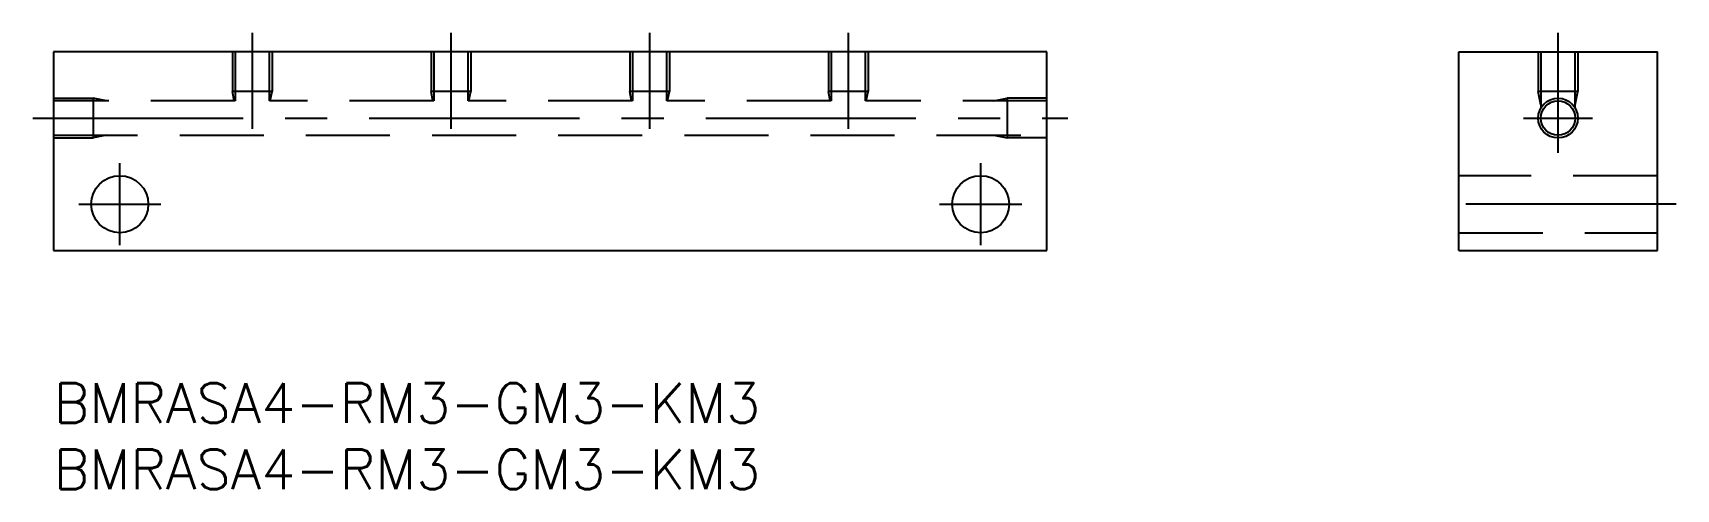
# Model space of a CAD drawing. Extents: x -2 to 123, y -8 to 26.
import ezdxf

# ---------------------------------------------------------------- set-up
doc = ezdxf.new("R2010")
doc.units = 0
doc.header["$LTSCALE"] = 0.5
doc.linetypes.add('CENTER', pattern=[50.8, 31.75, -6.35, 6.35, -6.35])
doc.linetypes.add('DASHED', pattern=[19.05, 12.7, -6.35])
for name, color, linetype in [('MSM_CENTER', 1, 'CENTER'), ('MSM_CONTINUOUS', 7, 'CONTINUOUS'), ('MSM_DASHED', 4, 'DASHED'), ('MSM_NARROW', 5, 'CONTINUOUS'), ('MSM_PART_NUMBER', 7, 'CONTINUOUS')]:
    doc.layers.add(name, color=color, linetype=linetype)
doc.styles.get("Standard").update_dxf_attribs({"font": 'txt.shx', "height": 2, "bigfont": 'bigfont.shx'})

# ---------------------------------------------------------------- blocks, each defined once
blk = doc.blocks.new('*U30')
at = {"layer": 'MSM_PART_NUMBER'}
blk.add_text('BMRASA4-RM3-GM3-KM3', height=3, dxfattribs=at).set_placement((0, -3))
blk = doc.blocks.new('*U31')
at = {"layer": 'MSM_PART_NUMBER'}
blk.add_text('BMRASA4-RM3-GM3-KM3', height=3, dxfattribs=at).set_placement((0, -8))

msp = doc.modelspace()

# ---------------------------------------------------------------- linework, layer by layer
at = {"layer": 'MSM_CENTER'}
for p, q in [((15, 26.43), (15, 19.2)), ((30, 26.43), (30, 19.2)), ((45, 26.43), (45, 19.2)), ((60, 26.43), (60, 19.2)), ((113.59, 17.39), (113.59, 26.43)), ((-1.56, 20), (76.59, 20)), ((110.98, 20), (116.2, 20)), ((5, 10.4), (5, 16.6)), ((70, 10.4), (70, 16.6)), ((1.9, 13.5), (8.1, 13.5)), ((66.9, 13.5), (73.1, 13.5)), ((122.51, 13.5), (104.57, 13.5))]:
    msp.add_line(p, q, dxfattribs=at)
at = {"layer": 'MSM_CONTINUOUS'}
for p, q in [((0, 25), (0, 10)), ((75, 25), (0, 25)), ((75, 10), (75, 25)), ((106.09, 10), (106.09, 25)), ((106.09, 25), (121.09, 25)), ((121.09, 10), (121.09, 25)), ((0, 10), (75, 10)), ((106.09, 10), (121.09, 10))]:
    msp.add_line(p, q, dxfattribs=at)
for centre, radius in [((113.59, 20), 1.3), ((5, 13.5), 2.15), ((70, 13.5), 2.15)]:
    msp.add_circle(centre, radius, dxfattribs=at)
at = {"layer": 'MSM_DASHED'}
for p, q in [((13.5, 25), (13.5, 22)), ((13.7, 25), (13.7, 21.3)), ((16.3, 21.3), (16.3, 25)), ((16.5, 25), (16.5, 22)), ((28.5, 25), (28.5, 22)), ((28.7, 25), (28.7, 21.3)), ((31.3, 21.3), (31.3, 25)), ((31.5, 25), (31.5, 22)), ((43.5, 25), (43.5, 22)), ((43.7, 25), (43.7, 21.3)), ((46.3, 21.3), (46.3, 25)), ((46.5, 25), (46.5, 22)), ((58.5, 25), (58.5, 22)), ((58.7, 25), (58.7, 21.3)), ((61.3, 21.3), (61.3, 25)), ((61.5, 25), (61.5, 22)), ((112.09, 25), (112.09, 22)), ((112.29, 25), (112.29, 20.75)), ((114.89, 20.75), (114.89, 25)), ((115.09, 25), (115.09, 22)), ((0, 21.5), (3, 21.5)), ((13.7, 21.3), (0, 21.3)), ((4, 21.3), (3, 21.5)), ((3, 21.5), (3, 18.5)), ((16.5, 22), (13.5, 22)), ((13.64, 21.3), (13.5, 22)), ((28.7, 21.3), (16.3, 21.3)), ((16.36, 21.3), (16.5, 22)), ((31.5, 22), (28.5, 22)), ((28.64, 21.3), (28.5, 22)), ((43.7, 21.3), (31.3, 21.3)), ((31.36, 21.3), (31.5, 22)), ((46.5, 22), (43.5, 22)), ((43.64, 21.3), (43.5, 22)), ((58.7, 21.3), (46.3, 21.3)), ((46.36, 21.3), (46.5, 22)), ((61.5, 22), (58.5, 22)), ((58.64, 21.3), (58.5, 22)), ((75, 21.3), (61.3, 21.3)), ((61.36, 21.3), (61.5, 22)), ((71, 21.3), (72, 21.5)), ((75, 21.5), (72, 21.5)), ((72, 21.5), (72, 18.5)), ((115.09, 22), (112.09, 22)), ((112.29, 21), (112.09, 22)), ((114.89, 21), (115.09, 22)), ((0, 18.7), (75, 18.7)), ((4, 18.7), (3, 18.5)), ((71, 18.7), (72, 18.5)), ((0, 18.5), (3, 18.5)), ((75, 18.5), (72, 18.5)), ((121.09, 15.65), (106.09, 15.65)), ((106.09, 11.35), (121.09, 11.35))]:
    msp.add_line(p, q, dxfattribs=at)
at = {"layer": 'MSM_NARROW'}
msp.add_circle((113.59, 20), 1.5, dxfattribs=at)

# ---------------------------------------------------------------- block references
at = {"layer": 'MSM_CONTINUOUS'}
for name in ['*U30', '*U31']:
    msp.add_blockref(name, (0, 0), dxfattribs=at)

doc.saveas('drawing.dxf')
